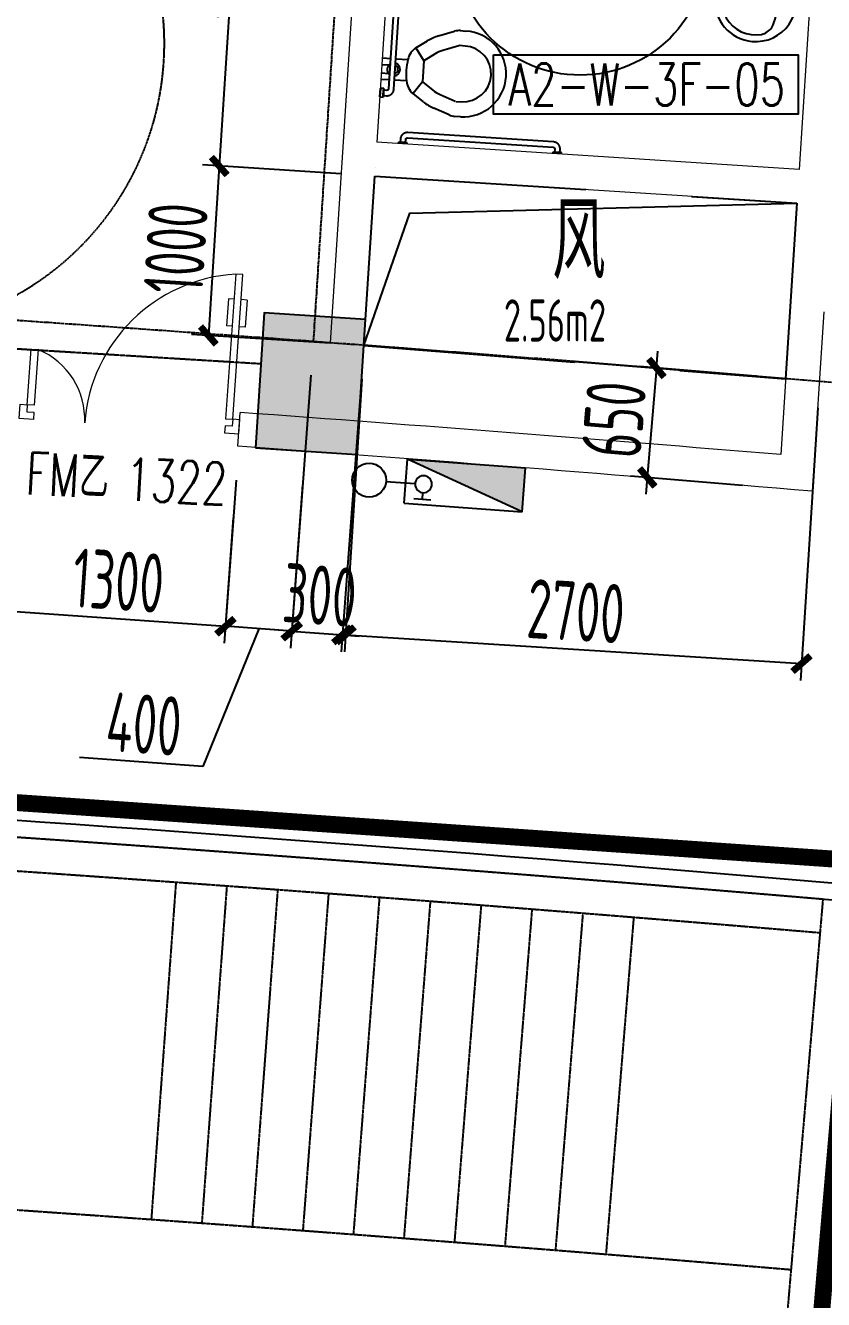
# Model space of a CAD drawing. Header units: millimetres. Extents: x 11515858 to 24947533, y -12764720 to -6305528.
# Drawn here: x 11799232 to 11803949, y -6399865 to -6392330 of the extents above; entities that cross this region are included whole.
import ezdxf
from ezdxf.enums import TextEntityAlignment as Align

# ---------------------------------------------------------------- set-up
doc = ezdxf.new("R2010")
doc.units = ezdxf.units.MM
doc.header["$LTSCALE"] = 10
for name, pattern in [('A2-RG-AXIS$0$CENTER', [2, 1.25, -0.25, 0.25, -0.25]), ('A2-RG-AXIS$0$DOTE', [2.42, 2, -0.2, 0.02, -0.2]), ('A2-RI-F3$0$DASHDOT2', [0.5, 0.25, -0.125, 0, -0.125]), ('A2-RI-F3$0$DASHED2', [0.375, 0.25, -0.125]), ('A2-RI-F3$0$HIDDEN', [0.375, 0.25, -0.125]), ('A2-RI-F3$0$HIDDEN2', [0.1875, 0.125, -0.0625]), ('A2-RV-F3$0$HIDDEN', [0.375, 0.25, -0.125]), ('A2-RV-F3$0$HIDDEN2', [0.1875, 0.125, -0.0625])]:
    doc.linetypes.add(name, pattern=pattern)
for name, color, linetype in [('A2-RB-F3$0$$34$A-DIMS-100', 1, 'Continuous'), ('A2-RB-F3$0$A-DIMS-100', 1, 'Continuous'), ('A2-RD-F3$0$A-1-1-X-toilel$0$A-FIXT', 55, 'Continuous'), ('A2-RG-AXIS$0$A-GRID', 1, 'A2-RG-AXIS$0$CENTER'), ('A2-RI-F3$0$$1$A-SYMB-NUMB-T', 4, 'Continuous'), ('A2-RI-F3$0$0P-FE-FH-P', 41, 'A2-RI-F3$0$YJdef_FE-FH_LINE_F'), ('A2-RI-F3$0$0P-FE-FH-V', 141, 'Continuous'), ('A2-RI-F3$0$0P-FE-HY', 141, 'Continuous'), ('A2-RI-F3$0$A-DOOR-ROLL', 2, 'A2-RI-F3$0$DASHED2'), ('A2-RI-F3$0$A-HOLE', 2, 'Continuous'), ('A2-RI-F3$0$A-STRS-HRAL', 80, 'Continuous'), ('A2-RI-F3$0$A-SYMB', 4, 'Continuous'), ('A2-RI-F3$0$A-SYMB-AREA', 4, 'Continuous'), ('A2-RI-F3$0$A-SYMB-DOOR', 4, 'Continuous'), ('A2-RI-F3$0$A-SYMB-NAME', 4, 'Continuous'), ('A2-RI-F3$0$A-SYMB-VOID', 35, 'Continuous'), ('A2-RI-F3$0$an-flor-abov', 2, 'A2-RI-F3$0$HIDDEN2'), ('A2-RS-F3$0$A-HATH-GRAY', 8, 'Continuous'), ('A2-RS-F3$0$A-WALL-CONC', 6, 'Continuous'), ('A2-RV-F3$0$A-HATH', 9, 'Continuous'), ('A2-RV-F3$0$A-SYMB', 4, 'Continuous'), ('A2-RV-F3$0$an-flor-abov', 2, 'A2-RV-F3$0$HIDDEN2')]:
    doc.layers.add(name, color=color, linetype=linetype)
doc.layers.add('A2-RI-F3$0$A-DOOR', color=32, linetype='Continuous', lineweight=5)
doc.layers.add('A2-RI-F3$0$A-WALL', color=7, linetype='Continuous', lineweight=5)
doc.styles.add('A2-RB-F3$0$$0$XD2008', font='hzs.shx', dxfattribs={"width": 0.7, "bigfont": 'hztxt.shx'})
doc.styles.add('A2-RB-F3$0$XD2008', font='hzs.shx', dxfattribs={"width": 0.7, "bigfont": 'hztxt.shx'})
doc.styles.add('A2-RI-F3$0$$1$ECADI-TXT', font='simplex.shx', dxfattribs={"bigfont": 'hztxt.shx'})
doc.styles.add('A2-RI-F3$0$ECADI', font='hzs.shx', dxfattribs={"width": 0.7, "bigfont": 'hztxt.shx'})
doc.styles.add('A2-RI-F3$0$ECADI-TXT', font='simplex.shx', dxfattribs={"bigfont": 'hztxt.shx'})
doc.styles.add('A2-RI-F3$0$hz1', font='hzs.shx', dxfattribs={"width": 0.75, "bigfont": 'hztxt.shx'})
doc.linetypes.add('A2-RI-F3$0$YJdef_FE-FH_LINE_F', pattern='A,4,-0.2,["F",A2-RI-F3$0$hz1,S=0.2,R=0,X=-0.1,Y=-0.1],-0.1', length=4.3)
doc.dimstyles.new('A2-RB-F3$0$$0$XD100$0', dxfattribs={"dimscale": 100, "dimtxt": 3.5, "dimasz": 1, "dimexe": 1, "dimexo": 2, "dimgap": 0.5, "dimtad": 1, "dimdec": 0, "dimdsep": 46, "dimtxsty": 'A2-RB-F3$0$$0$XD2008', "dimblk1": 'A2-RB-F3$0$$20$_ArchTick', "dimblk2": 'A2-RB-F3$0$$20$_ArchTick', "dimsah": 1, "dimcen": 2.5, "dimclrt": 4, "dimaunit": 1, "dimadec": 0, "dimazin": 0, "dimtfac": 1, "dimtdec": 0, "dimtix": 1, "dimtmove": 2, "dimatfit": 3, "dimfxl": 0, "dimtolj": 1, "dimtzin": 0, "dimarcsym": 0})
doc.dimstyles.new('A2-RB-F3$0$XD100$0', dxfattribs={"dimscale": 100, "dimtxt": 3.5, "dimasz": 1, "dimexe": 1, "dimexo": 2, "dimgap": 0.5, "dimtad": 1, "dimdec": 0, "dimdsep": 46, "dimtxsty": 'A2-RB-F3$0$XD2008', "dimblk1": 'A2-RB-F3$0$_ArchTick', "dimblk2": 'A2-RB-F3$0$_ArchTick', "dimsah": 1, "dimcen": 2.5, "dimclrt": 4, "dimaunit": 1, "dimadec": 0, "dimazin": 0, "dimtfac": 1, "dimtdec": 0, "dimtix": 1, "dimtmove": 1, "dimatfit": 3, "dimfxl": 0, "dimtolj": 1, "dimtzin": 0, "dimarcsym": 0})

# ---------------------------------------------------------------- blocks, each defined once
blk = doc.blocks.new('A2-RG-AXIS')
at = {"layer": 'A2-RG-AXIS$0$A-GRID', "linetype": 'A2-RG-AXIS$0$DOTE'}
blk.add_line((11802922, -6363265.7), (11800933.1, -6394199.2), dxfattribs=at)
for radius in [308700, 304100, 300800]:
    blk.add_arc((11778730.7, -6694178.7), radius, 75.589285, 95.407644, dxfattribs=at)
blk = doc.blocks.new('A2-RV-F3')
at = {"layer": 'A2-RV-F3$0$A-HATH', "linetype": 'A2-RV-F3$0$HIDDEN'}
blk.add_line((11793637.8, -6393903.1), (11800622.5, -6394329.6), dxfattribs=at)
at = {"layer": 'A2-RV-F3$0$A-SYMB', "linetype": 'A2-RV-F3$0$HIDDEN'}
blk.add_arc((11798353.2, -6392437.7), 1700, 266.32117, 86.32117, dxfattribs=at)
at = {"layer": 'A2-RV-F3$0$an-flor-abov', "ltscale": 2}
for points in [[(11799977.4, -6399393.4), (11800123.2, -6397398.7)], [(11800276.1, -6399415.1), (11800423.9, -6397420.6)], [(11800574.7, -6399437.1), (11800724.5, -6397442.7)], [(11800873.3, -6399459.4), (11801025.2, -6397465.1)], [(11801171.9, -6399481.9), (11801325.8, -6397487.9)], [(11801470.5, -6399504.8), (11801626.4, -6397510.9)], [(11801769, -6399528), (11801926.9, -6397534.3)], [(11802067.6, -6399551.5), (11802227.5, -6397557.9)], [(11802366.1, -6399575.3), (11802528, -6397581.9)], [(11802664.5, -6399599.4), (11802828.5, -6397606.1)]]:
    blk.add_lwpolyline(points, dxfattribs=at)
for radius, start, end in [(297553.8, 85.141961, 86.638171), (295553.8, 85.142348, 86.87076)]:
    blk.add_arc((11778730.6, -6694182.5), radius, start, end, dxfattribs=at)
blk = doc.blocks.new('A2-RB-F3$0$$20$_ArchTick')
at = {"color": 0, "linetype": 'ByBlock', "const_width": 0.4}
blk.add_lwpolyline([(-0.5, -0.5), (0.5, 0.5)], dxfattribs=at)
blk = doc.blocks.new('*D1051')
at = {"layer": 'A2-RB-F3$0$$34$A-DIMS-100', "color": 0, "lineweight": -2, "transparency": 16777216}
for p, q in [((11799162.2, -6395150.8), (11799110.5, -6395892.3)), ((11800459, -6395241.2), (11800407.3, -6395982.7)), ((11799117.4, -6395792.6), (11800414.3, -6395883))]:
    blk.add_line(p, q, dxfattribs=at)
at = {"layer": 'Defpoints', "color": 0, "transparency": 16777216}
for p in [(11799176.1, -6394951.3), (11800472.9, -6395041.7), (11800414.3, -6395883)]:
    blk.add_point(p, dxfattribs=at)
at = {"layer": 'A2-RB-F3$0$$34$A-DIMS-100', "color": 0, "lineweight": -2, "transparency": 16777216, "xscale": 100, "yscale": 100, "zscale": 100}
for p, rotation in [((11799117.4, -6395792.6), 176.0128239218682), ((11800414.3, -6395883), 356.0128239218682)]:
    blk.add_blockref('A2-RB-F3$0$$20$_ArchTick', p, dxfattribs=dict(at, rotation=rotation))
at = {"layer": 'A2-RB-F3$0$$34$A-DIMS-100', "color": 4, "transparency": 16777216, "insert": (11799781.5, -6395613.3), "char_height": 350, "attachment_point": 5, "rotation": 356.01282, "style": 'A2-RB-F3$0$$0$XD2008'}
blk.add_mtext('\\A1;1300', dxfattribs=at)
blk = doc.blocks.new('*D1079')
at = {"layer": 'A2-RB-F3$0$$34$A-DIMS-100', "color": 0, "lineweight": -2, "transparency": 16777216}
for p, q in [((11801097.1, -6393207.3), (11800277.8, -6393154.6)), ((11800377.6, -6393161.1), (11800313.2, -6394163)), ((11801032.7, -6394209.2), (11800213.4, -6394156.6))]:
    blk.add_line(p, q, dxfattribs=at)
at = {"layer": 'Defpoints', "color": 0, "transparency": 16777216}
for p in [(11801296.7, -6393220.2), (11800313.2, -6394163), (11801232.3, -6394222.1)]:
    blk.add_point(p, dxfattribs=at)
at = {"layer": 'A2-RB-F3$0$$34$A-DIMS-100', "color": 0, "lineweight": -2, "transparency": 16777216, "xscale": 100, "yscale": 100, "zscale": 100}
for p, rotation in [((11800377.6, -6393161.1), 86.32124926813881), ((11800313.2, -6394163), 266.3212492681388)]:
    blk.add_blockref('A2-RB-F3$0$$20$_ArchTick', p, dxfattribs=dict(at, rotation=rotation))
at = {"layer": 'A2-RB-F3$0$$34$A-DIMS-100', "color": 4, "transparency": 16777216, "insert": (11800120.8, -6393647.6), "char_height": 350, "attachment_point": 5, "rotation": 86.32125, "style": 'A2-RB-F3$0$$0$XD2008'}
blk.add_mtext('\\A1;1000', dxfattribs=at)
blk = doc.blocks.new('*D1084')
at = {"layer": 'A2-RB-F3$0$$34$A-DIMS-100', "color": 0, "lineweight": -2, "transparency": 16777216}
for p, q in [((11800525.2, -6390866.1), (11800377.7, -6393161.1)), ((11801244.7, -6390912.3), (11800425.4, -6390859.7)), ((11801097.1, -6393207.3), (11800277.9, -6393154.7))]:
    blk.add_line(p, q, dxfattribs=at)
at = {"layer": 'Defpoints', "color": 0, "transparency": 16777216}
for p in [(11801444.3, -6390925.2), (11800377.7, -6393161.1), (11801296.7, -6393220.2)]:
    blk.add_point(p, dxfattribs=at)
at = {"layer": 'A2-RB-F3$0$$34$A-DIMS-100', "color": 0, "lineweight": -2, "transparency": 16777216, "xscale": 100, "yscale": 100, "zscale": 100}
for p, rotation in [((11800525.2, -6390866.1), 86.32115373974563), ((11800377.7, -6393161.1), 266.3211537397457)]:
    blk.add_blockref('A2-RB-F3$0$$20$_ArchTick', p, dxfattribs=dict(at, rotation=rotation))
at = {"layer": 'A2-RB-F3$0$$34$A-DIMS-100', "color": 4, "transparency": 16777216, "insert": (11800226.9, -6391999.1), "char_height": 350, "attachment_point": 5, "rotation": 86.32115, "style": 'A2-RB-F3$0$$0$XD2008'}
blk.add_mtext('\\A1;2300', dxfattribs=at)
blk = doc.blocks.new('A2-RB-F3$0$_ArchTick')
at = {"color": 0, "linetype": 'ByBlock', "const_width": 0.4}
blk.add_lwpolyline([(-0.5, -0.5), (0.5, 0.5)], dxfattribs=at)
blk = doc.blocks.new('*D915')
at = {"layer": 'A2-RB-F3$0$A-DIMS-100', "color": 0, "lineweight": -2, "transparency": 16777216}
for p, q in [((11802961.3, -6394355.3), (11802969.6, -6394255.6)), ((11803523.3, -6394402.1), (11802861.6, -6394347)), ((11802961.3, -6394355.3), (11802907.3, -6395003)), ((11803469.3, -6395049.9), (11802807.6, -6394994.7)), ((11802907.3, -6395003), (11802899, -6395102.7))]:
    blk.add_line(p, q, dxfattribs=at)
at = {"layer": 'Defpoints', "color": 0, "transparency": 16777216}
for p in [(11803722.6, -6394418.7), (11802907.3, -6395003), (11803668.6, -6395066.5)]:
    blk.add_point(p, dxfattribs=at)
at = {"layer": 'A2-RB-F3$0$A-DIMS-100', "color": 0, "lineweight": -2, "transparency": 16777216, "xscale": 100, "yscale": 100, "zscale": 100}
for p, rotation in [((11802961.3, -6394355.3), 265.2340976056566), ((11802907.3, -6395003), 85.23409760565657)]:
    blk.add_blockref('A2-RB-F3$0$_ArchTick', p, dxfattribs=dict(at, rotation=rotation))
at = {"layer": 'A2-RB-F3$0$A-DIMS-100', "color": 4, "transparency": 16777216, "insert": (11802710, -6394660.5), "char_height": 350, "attachment_point": 5, "rotation": 85.2341, "style": 'A2-RB-F3$0$XD2008'}
blk.add_mtext('\\A1;650', dxfattribs=at)
blk = doc.blocks.new('*D968')
at = {"layer": 'A2-RB-F3$0$A-DIMS-100', "color": 0, "lineweight": -2, "transparency": 16777216}
for p, q in [((11801219.7, -6394421.1), (11801117.9, -6396033.7)), ((11803914.3, -6394591.3), (11803812.5, -6396203.9)), ((11801124.2, -6395933.9), (11803818.8, -6396104.1))]:
    blk.add_line(p, q, dxfattribs=at)
at = {"layer": 'Defpoints', "color": 0, "transparency": 16777216}
for p in [(11801232.3, -6394221.5), (11803926.9, -6394391.7), (11803818.8, -6396104.1)]:
    blk.add_point(p, dxfattribs=at)
at = {"layer": 'A2-RB-F3$0$A-DIMS-100', "color": 0, "lineweight": -2, "transparency": 16777216, "xscale": 100, "yscale": 100, "zscale": 100}
for p, rotation in [((11801124.2, -6395933.9), 176.3859166672506), ((11803818.8, -6396104.1), 356.3859166672507)]:
    blk.add_blockref('A2-RB-F3$0$_ArchTick', p, dxfattribs=dict(at, rotation=rotation))
at = {"layer": 'A2-RB-F3$0$A-DIMS-100', "color": 4, "transparency": 16777216, "insert": (11802485.7, -6395794.4), "char_height": 350, "attachment_point": 5, "rotation": 356.38592, "style": 'A2-RB-F3$0$XD2008'}
blk.add_mtext('\\A1;2700', dxfattribs=at)
blk = doc.blocks.new('*D972')
at = {"layer": 'A2-RB-F3$0$A-DIMS-100', "color": 0, "lineweight": -2, "transparency": 16777216}
for p, q in [((11800918.3, -6394398.7), (11800798.1, -6396011.8)), ((11801217.5, -6394421), (11801097.3, -6396034.1)), ((11800805.5, -6395912.1), (11800705.8, -6395904.6)), ((11800805.5, -6395912.1), (11801104.7, -6395934.3)), ((11801104.7, -6395934.3), (11801204.4, -6395941.8))]:
    blk.add_line(p, q, dxfattribs=at)
at = {"layer": 'Defpoints', "color": 0, "transparency": 16777216}
for p in [(11800933.1, -6394199.2), (11801232.3, -6394221.5), (11801104.7, -6395934.3)]:
    blk.add_point(p, dxfattribs=at)
at = {"layer": 'A2-RB-F3$0$A-DIMS-100', "color": 0, "lineweight": -2, "transparency": 16777216, "xscale": 100, "yscale": 100, "zscale": 100}
for p, rotation in [((11800805.5, -6395912.1), 355.7385054733015), ((11801104.7, -6395934.3), 175.7385054733015)]:
    blk.add_blockref('A2-RB-F3$0$_ArchTick', p, dxfattribs=dict(at, rotation=rotation))
at = {"layer": 'A2-RB-F3$0$A-DIMS-100', "color": 4, "transparency": 16777216, "insert": (11800971.8, -6395698.8), "char_height": 350, "attachment_point": 5, "rotation": 355.73851, "style": 'A2-RB-F3$0$XD2008'}
blk.add_mtext('\\A1;300', dxfattribs=at)
blk = doc.blocks.new('*D608')
at = {"layer": 'A2-RB-F3$0$A-DIMS-100', "color": 0, "lineweight": -2, "transparency": 16777216}
for p, q in [((11800477.8, -6395018.1), (11800407.1, -6395982.9)), ((11800870.2, -6395046.9), (11800799.4, -6396011.6)), ((11800610.6, -6395897.5), (11800280.4, -6396712.6)), ((11800806.7, -6395911.9), (11800414.4, -6395883.1)), ((11800280.4, -6396712.6), (11799552.3, -6396659.2))]:
    blk.add_line(p, q, dxfattribs=at)
at = {"layer": 'Defpoints', "color": 0, "transparency": 16777216}
for p in [(11800492.5, -6394818.7), (11800884.8, -6394847.4), (11800414.4, -6395883.1)]:
    blk.add_point(p, dxfattribs=at)
at = {"layer": 'A2-RB-F3$0$A-DIMS-100', "color": 0, "lineweight": -2, "transparency": 16777216, "xscale": 100, "yscale": 100, "zscale": 100}
for p, rotation in [((11800414.4, -6395883.1), 175.8046892563411), ((11800806.7, -6395911.9), 355.8046892563411)]:
    blk.add_blockref('A2-RB-F3$0$_ArchTick', p, dxfattribs=dict(at, rotation=rotation))
at = {"layer": 'A2-RB-F3$0$A-DIMS-100', "color": 4, "transparency": 16777216, "insert": (11799932.8, -6396461.5), "char_height": 350, "attachment_point": 5, "rotation": 355.80469, "style": 'A2-RB-F3$0$XD2008'}
blk.add_mtext('\\A1;400', dxfattribs=at)
blk = doc.blocks.new('A2-RD-F3$0$P-Fixt_Toilet - 15_ Seat Height-1786283-PARCEL 14  一层平面 - 公共教室 FIRST FLOOR PLAN - PUBLIC CLASSROOMS')
for p, q in [((341.4, -124.3), (341.4, -75)), ((379.5, -75), (379.5, -117.1)), ((430.3, -75), (430.3, -117.1)), ((468.4, -75), (468.4, -124.3)), ((341.4, -226.3), (341.4, -152.8)), ((468.4, -152.5), (468.4, -226.3)), ((224.1, -333.5), (269.2, -269)), ((342.1, -320), (269.2, -269)), ((540.6, -269), (467.8, -320)), ((540.6, -269), (585.7, -333.5)), ((342.1, -320), (296.9, -384.5)), ((467.8, -320), (342.1, -320)), ((512.9, -384.5), (467.8, -320)), ((157, -490), (190.4, -398.2)), ((274, -428.6), (240.6, -520.4)), ((569.2, -520.4), (535.8, -428.6)), ((619.4, -398.2), (652.8, -490)), ((150.9, -557.6), (150.9, -524.7)), ((239.8, -524.7), (239.8, -557.6)), ((570, -557.6), (570, -524.7)), ((658.9, -524.7), (658.9, -557.6))]:
    blk.add_line(p, q)
for centre, radius, start, end in [((404.9, -145.5), 38.1, 38.60481, 141.40564), ((404.9, -540.6), 320.6, 78.5767, 101.4233), ((404.9, -145.5), 38.1, 193.0981, 347.18358), ((404.9, -145.6), 25.3, 205.1165, 335.17991), ((352.5, -327.3), 101.6, 96.24512, 145), ((457.4, -327.3), 101.6, 35, 83.75488), ((453, -493.7), 279.4, 145, 160), ((356.8, -493.7), 279.4, 20, 35), ((453, -493.7), 190.5, 145, 160), ((356.8, -493.7), 190.5, 20, 35), ((252.5, -524.7), 101.6, 160, 180), ((557.3, -524.7), 12.7, 0, 20), ((557.3, -524.7), 101.6, 0, 20), ((404.9, -557.6), 254, 180, 270), ((404.9, -557.6), 165.1, 180, 270), ((404.9, -557.6), 254, 270, 0), ((404.9, -557.6), 165.1, 270, 360)]:
    blk.add_arc(centre, radius, start, end)
blk = doc.blocks.new('A2-RD-F3$0$Restroom - Grab Bar - Double_BNIM - Toilet _SS_-V77-PARCEL 14  一层平面 - 公共教室 FIRST FLOOR PLAN - PUBLIC CLASSROOMS')
for p, q in [((-1092.2, -9.4), (-1092.2, -19.1)), ((-1092.2, -19.1), (-1041.4, -19.1)), ((-1041.4, -19.1), (-1092.2, -19.1)), ((-1050.9, -19.1), (-1082.7, -19.1)), ((-1082.7, -19.1), (-1050.9, -19.1)), ((-1082.7, -19.1), (-1082.7, -38.1)), ((-1050.9, -38.1), (-1050.9, -19.1)), ((-1041.4, -19.1), (-1041.4, -9.5)), ((-177.8, -47.6), (-1041.4, -47.6)), ((-177.8, -10.4), (-177.8, -19.1)), ((-177.8, -19.1), (-127, -19.1)), ((-127, -19.1), (-177.8, -19.1)), ((-168.3, -19.1), (-136.5, -19.1)), ((-136.5, -19.1), (-168.3, -19.1)), ((-168.3, -19.1), (-168.3, -38.1)), ((-136.5, -38.1), (-136.5, -19.1)), ((-127, -19.1), (-127, -10.5)), ((-1041.4, -79.4), (-177.8, -79.4)), ((-19.1, -288.9), (-38.1, -288.9)), ((-19.1, -279.4), (-19.1, -330.2)), ((-19.1, -330.2), (-19.1, -279.4)), ((-19.1, -320.7), (-19.1, -288.9)), ((-19.1, -288.9), (-19.1, -320.7)), ((0, -279.4), (-19.1, -279.4)), ((0, -279.4), (0, -330.2)), ((0, -330.2), (0, -279.4)), ((-79.4, -330.2), (-79.4, -1346.2)), ((-47.6, -1346.2), (-47.6, -330.2)), ((-38.1, -320.7), (-19.1, -320.7)), ((-19.1, -330.2), (0, -330.2)), ((-19.1, -1355.7), (-38.1, -1355.7)), ((-19.1, -1346.2), (-19.1, -1397)), ((-19.1, -1397), (-19.1, -1346.2)), ((-19.1, -1355.7), (-19.1, -1387.5)), ((-19.1, -1387.5), (-19.1, -1355.7)), ((0, -1346.2), (-19.1, -1346.2)), ((0, -1348.7), (0, -1375.9)), ((0, -1375.9), (0, -1348.7)), ((-38.1, -1387.5), (-19.1, -1387.5)), ((-19.1, -1397), (0, -1397)), ((0, -1377.3), (0, -1394.5)), ((0, -1394.5), (0, -1377.3))]:
    blk.add_line(p, q)
at = {"flags": 128}
for points in [[(-1082.7, -38.1), (-1082.6, -39.8), (-1082.5, -41.4), (-1082.4, -43), (-1082.1, -44.7), (-1081.9, -46.3), (-1081.5, -47.9), (-1081.1, -49.5), (-1080.6, -51.1), (-1080, -52.6), (-1079.4, -54.2), (-1078.7, -55.7), (-1078, -57.2), (-1077.2, -58.6), (-1076.4, -60), (-1075.5, -61.4), (-1074.5, -62.7), (-1073.5, -64.1), (-1072.4, -65.3), (-1071.3, -66.5), (-1070.2, -67.7), (-1068.9, -68.8), (-1067.7, -69.9), (-1066.4, -70.9), (-1065.1, -71.9), (-1063.7, -72.8), (-1062.3, -73.7), (-1060.9, -74.5), (-1059.4, -75.3), (-1057.9, -75.9), (-1056.4, -76.6), (-1054.8, -77.1), (-1053.2, -77.6), (-1051.6, -78.1), (-1050, -78.5), (-1048.4, -78.8), (-1046.8, -79), (-1045.1, -79.2), (-1043.5, -79.3), (-1041.8, -79.4), (-1041.4, -79.4)], [(-1041.4, -47.6), (-1041.8, -47.6), (-1042.2, -47.6), (-1042.5, -47.6), (-1042.9, -47.5), (-1043.3, -47.4), (-1043.7, -47.4), (-1044, -47.3), (-1044.4, -47.1), (-1044.8, -47), (-1045.1, -46.9), (-1045.5, -46.7), (-1045.8, -46.5), (-1046.1, -46.4), (-1046.5, -46.2), (-1046.8, -46), (-1047.1, -45.7), (-1047.4, -45.5), (-1047.7, -45.3), (-1048, -45), (-1048.2, -44.7), (-1048.5, -44.5), (-1048.7, -44.2), (-1049, -43.9), (-1049.2, -43.6), (-1049.4, -43.2), (-1049.6, -42.9), (-1049.8, -42.6), (-1050, -42.2), (-1050.1, -41.9), (-1050.3, -41.6), (-1050.4, -41.2), (-1050.5, -40.8), (-1050.6, -40.5), (-1050.7, -40.1), (-1050.8, -39.7), (-1050.8, -39.3), (-1050.9, -39), (-1050.9, -38.6), (-1050.9, -38.2), (-1050.9, -38.1)], [(-177.8, -79.4), (-176.1, -79.3), (-174.5, -79.2), (-172.9, -79.1), (-171.2, -78.8), (-169.6, -78.6), (-168, -78.2), (-166.4, -77.8), (-164.8, -77.3), (-163.3, -76.7), (-161.7, -76.1), (-160.2, -75.4), (-158.7, -74.7), (-157.3, -73.9), (-155.9, -73.1), (-154.5, -72.2), (-153.2, -71.2), (-151.8, -70.2), (-150.6, -69.1), (-149.4, -68), (-148.2, -66.9), (-147.1, -65.6), (-146, -64.4), (-145, -63.1), (-144, -61.8), (-143.1, -60.4), (-142.2, -59), (-141.4, -57.6), (-140.6, -56.1), (-140, -54.6), (-139.3, -53.1), (-138.8, -51.5), (-138.3, -49.9), (-137.8, -48.3), (-137.4, -46.7), (-137.1, -45.1), (-136.9, -43.5), (-136.7, -41.8), (-136.6, -40.2), (-136.5, -38.5), (-136.5, -38.1)], [(-168.3, -38.1), (-168.3, -38.5), (-168.3, -38.9), (-168.3, -39.2), (-168.4, -39.6), (-168.5, -40), (-168.5, -40.4), (-168.6, -40.7), (-168.8, -41.1), (-168.9, -41.5), (-169, -41.8), (-169.2, -42.2), (-169.4, -42.5), (-169.5, -42.8), (-169.7, -43.2), (-169.9, -43.5), (-170.2, -43.8), (-170.4, -44.1), (-170.6, -44.4), (-170.9, -44.7), (-171.2, -44.9), (-171.4, -45.2), (-171.7, -45.4), (-172, -45.7), (-172.3, -45.9), (-172.7, -46.1), (-173, -46.3), (-173.3, -46.5), (-173.7, -46.7), (-174, -46.8), (-174.3, -47), (-174.7, -47.1), (-175.1, -47.2), (-175.4, -47.3), (-175.8, -47.4), (-176.2, -47.5), (-176.6, -47.5), (-176.9, -47.6), (-177.3, -47.6), (-177.7, -47.6), (-177.8, -47.6)], [(-38.1, -288.9), (-39.8, -289), (-41.4, -289.1), (-43, -289.2), (-44.7, -289.5), (-46.3, -289.7), (-47.9, -290.1), (-49.5, -290.5), (-51.1, -291), (-52.6, -291.6), (-54.2, -292.2), (-55.7, -292.9), (-57.2, -293.6), (-58.6, -294.4), (-60, -295.2), (-61.4, -296.1), (-62.7, -297.1), (-64.1, -298.1), (-65.3, -299.2), (-66.5, -300.3), (-67.7, -301.4), (-68.8, -302.7), (-69.9, -303.9), (-70.9, -305.2), (-71.9, -306.5), (-72.8, -307.9), (-73.7, -309.3), (-74.5, -310.7), (-75.3, -312.2), (-75.9, -313.7), (-76.6, -315.2), (-77.1, -316.8), (-77.6, -318.4), (-78.1, -320), (-78.5, -321.6), (-78.8, -323.2), (-79, -324.8), (-79.2, -326.5), (-79.3, -328.1), (-79.4, -329.8), (-79.4, -330.2)], [(-47.6, -330.2), (-47.6, -329.8), (-47.6, -329.4), (-47.6, -329.1), (-47.5, -328.7), (-47.4, -328.3), (-47.4, -327.9), (-47.3, -327.6), (-47.1, -327.2), (-47, -326.8), (-46.9, -326.5), (-46.7, -326.1), (-46.5, -325.8), (-46.4, -325.5), (-46.2, -325.1), (-46, -324.8), (-45.7, -324.5), (-45.5, -324.2), (-45.3, -323.9), (-45, -323.6), (-44.7, -323.4), (-44.5, -323.1), (-44.2, -322.9), (-43.9, -322.6), (-43.6, -322.4), (-43.2, -322.2), (-42.9, -322), (-42.6, -321.8), (-42.2, -321.6), (-41.9, -321.5), (-41.6, -321.3), (-41.2, -321.2), (-40.8, -321.1), (-40.5, -321), (-40.1, -320.9), (-39.7, -320.8), (-39.3, -320.8), (-39, -320.7), (-38.6, -320.7), (-38.2, -320.7), (-38.1, -320.7)], [(-79.4, -1346.2), (-79.3, -1347.9), (-79.2, -1349.5), (-79.1, -1351.1), (-78.8, -1352.8), (-78.6, -1354.4), (-78.2, -1356), (-77.8, -1357.6), (-77.3, -1359.2), (-76.7, -1360.7), (-76.1, -1362.3), (-75.4, -1363.8), (-74.7, -1365.3), (-73.9, -1366.7), (-73.1, -1368.1), (-72.2, -1369.5), (-71.2, -1370.8), (-70.2, -1372.2), (-69.1, -1373.4), (-68, -1374.6), (-66.9, -1375.8), (-65.6, -1376.9), (-64.4, -1378), (-63.1, -1379), (-61.8, -1380), (-60.4, -1380.9), (-59, -1381.8), (-57.6, -1382.6), (-56.1, -1383.4), (-54.6, -1384), (-53.1, -1384.7), (-51.5, -1385.2), (-49.9, -1385.7), (-48.3, -1386.2), (-46.7, -1386.6), (-45.1, -1386.9), (-43.5, -1387.1), (-41.8, -1387.3), (-40.2, -1387.4), (-38.5, -1387.5), (-38.1, -1387.5)], [(-38.1, -1355.7), (-38.5, -1355.7), (-38.9, -1355.7), (-39.2, -1355.7), (-39.6, -1355.6), (-40, -1355.5), (-40.4, -1355.5), (-40.7, -1355.4), (-41.1, -1355.2), (-41.5, -1355.1), (-41.8, -1355), (-42.2, -1354.8), (-42.5, -1354.6), (-42.8, -1354.5), (-43.2, -1354.3), (-43.5, -1354.1), (-43.8, -1353.8), (-44.1, -1353.6), (-44.4, -1353.4), (-44.7, -1353.1), (-44.9, -1352.8), (-45.2, -1352.6), (-45.4, -1352.3), (-45.7, -1352), (-45.9, -1351.7), (-46.1, -1351.3), (-46.3, -1351), (-46.5, -1350.7), (-46.7, -1350.3), (-46.8, -1350), (-47, -1349.7), (-47.1, -1349.3), (-47.2, -1348.9), (-47.3, -1348.6), (-47.4, -1348.2), (-47.5, -1347.8), (-47.5, -1347.4), (-47.6, -1347.1), (-47.6, -1346.7), (-47.6, -1346.3), (-47.6, -1346.2)]]:
    blk.add_lwpolyline(points, dxfattribs=at)
blk = doc.blocks.new('A2-RD-F3$0$Sink Vanity-Round - 19_ x 19_-1385194-二层平面 - 公共教室 SECOND FLOOR PLAN - PUBLIC CLASSROOMS')
for p, q in [((87.1, 247.1), (87.1, 136.3)), ((106.2, 247.1), (106.2, 136.3))]:
    blk.add_line(p, q)
for centre, radius, start, end in [((96.7, 85.2), 241.3, 360, 180), ((45.9, 247.1), 12.7, 360, 180), ((45.9, 247.1), 12.7, 180, 360), ((96.7, 247.1), 9.52, 360, 180), ((147.5, 247.1), 12.7, 360, 180), ((147.5, 247.1), 12.7, 180, 0), ((1.4, 104.3), 104.5, 120.79274, 162.19039), ((96.7, -233), 452.3, 91.20673, 109.20864), ((96.7, -233), 452.3, 70.79136, 88.79327), ((191.9, 104.3), 104.5, 17.80961, 59.20726), ((96.7, 85.2), 241.3, 180, 360), ((96.7, 85.2), 201.4, 165.30711, 14.69289), ((96.7, 85.2), 20.6, 360, 180), ((96.7, 85.2), 20.6, 180, 360), ((96.7, 136.3), 9.52, 180, 360)]:
    blk.add_arc(centre, radius, start, end)
blk = doc.blocks.new('A2-RD-F3')
at = {"layer": 'A2-RD-F3$0$A-1-1-X-toilel$0$A-FIXT'}
blk.add_circle((11802511.2, -6391873.5), 750, dxfattribs=at)
for name, p, rotation in [('A2-RD-F3$0$Restroom - Grab Bar - Double_BNIM - Toilet _SS_-V77-PARCEL 14  一层平面 - 公共教室 FIRST FLOOR PLAN - PUBLIC CLASSROOMS', (11801309.3, -6393031), 176.3275416822507), ('A2-RD-F3$0$Sink Vanity-Round - 19_ x 19_-1385194-二层平面 - 公共教室 SECOND FLOOR PLAN - PUBLIC CLASSROOMS', (11803471, -6392080.5), 265.17606023245), ('A2-RD-F3$0$P-Fixt_Toilet - 15_ Seat Height-1786283-PARCEL 14  一层平面 - 公共教室 FIRST FLOOR PLAN - PUBLIC CLASSROOMS', (11801237, -6392984.1), 86.32117351739478)]:
    blk.add_blockref(name, p, dxfattribs=dict(at, rotation=rotation))
blk = doc.blocks.new('A2-RI-F3$0$5erhfh')
at = {"layer": 'A2-RI-F3$0$A-SYMB-AREA', "style": 'A2-RI-F3$0$ECADI', "width": 0.7}
blk.add_attdef('340M2', text='', height=2.5, dxfattribs=at).set_placement((0, 1.25), align=Align.MIDDLE_LEFT)
at = {"layer": 'A2-RI-F3$0$A-SYMB-NAME', "style": 'A2-RI-F3$0$ECADI', "width": 0.7}
blk.add_attdef('CHINESENAME', (-12.292, 3.087), '', height=4.5, dxfattribs=at)
blk = doc.blocks.new('A2-RI-F3$0$SERSRHRHDTRJ')
at = {"layer": 'A2-RI-F3$0$A-DOOR'}
for p, q in [((11800475.4, -6393800), (11800415.4, -6394655.5)), ((11800456.9, -6394658.5), (11800516.9, -6393803.1)), ((11800516.9, -6393803.1), (11800475.4, -6393800)), ((11800431.4, -6393945.8), (11800419.8, -6394105.8)), ((11800466.6, -6393948.4), (11800431.4, -6393945.8)), ((11800543.3, -6393953.9), (11800508.1, -6393951.4)), ((11800543.3, -6393953.9), (11800531.7, -6394113.9)), ((11800455, -6394108.3), (11800419.8, -6394105.8)), ((11800531.7, -6394113.9), (11800496.6, -6394111.3)), ((11799243, -6394573.2), (11799266.1, -6394243.9)), ((11799266.1, -6394243.9), (11799307.6, -6394246.8)), ((11799307.6, -6394246.8), (11799284.6, -6394576.1)), ((11799195.7, -6394653.5), (11799201.5, -6394570.3)), ((11799201.5, -6394570.3), (11799243, -6394573.2)), ((11799243, -6394573.2), (11799240.1, -6394614.8)), ((11799284.6, -6394576.1), (11799243, -6394573.2)), ((11799278.8, -6394659.3), (11799195.7, -6394653.5)), ((11799195.7, -6394653.5), (11799195.7, -6394653.5)), ((11799240.1, -6394614.8), (11799281.7, -6394617.7)), ((11799281.7, -6394617.7), (11799278.8, -6394659.3)), ((11800415.4, -6394655.5), (11800456.9, -6394658.5)), ((11800456.9, -6394658.5), (11800453.9, -6394700)), ((11800498.5, -6394661.5), (11800456.9, -6394658.5)), ((11800492.5, -6394744.6), (11800498.5, -6394661.5)), ((11800412.4, -6394697), (11800409.3, -6394738.6)), ((11800409.3, -6394738.6), (11800492.5, -6394744.6)), ((11800453.9, -6394700), (11800412.4, -6394697)), ((11800492.5, -6394744.6), (11800492.5, -6394744.6))]:
    blk.add_line(p, q, dxfattribs=at)
for centre, radius, start, end in [((11800532.6, -6394751.2), 952.8, 93.44102, 175.72163), ((11799135.2, -6394659.8), 447.6, 357.40877, 67.34678)]:
    blk.add_arc(centre, radius, start, end, dxfattribs=at)
blk = doc.blocks.new('A2-RI-F3$0$ECADI-TAG-DOOR')
blk = doc.blocks.new('A2-RI-F3$0$A$C6F954C98')
at = {"extrusion": (0, 0, -1)}
blk.add_hatch(color=256, dxfattribs=at).paths.add_polyline_path([(-260, 700), (0, 0), (0, 700)])
for p, q in [((260, 700), (0, 700)), ((0, 0), (0, 700)), ((260, 700), (0, 0)), ((260, 0), (260, 700)), ((230.7, 155.9, 0), (230.7, 55.9, 0)), ((230.7, 105.9, 0), (190.7, 105.9, 0)), ((260, 0), (0, 0))]:
    blk.add_line(p, q, dxfattribs=at)
blk.add_circle((-140.7, 105.9, 0), 50, dxfattribs=at)
blk = doc.blocks.new('A2-RI-F3$0$TERTDRG')
at = {"layer": 'A2-RI-F3$0$$1$A-SYMB-NUMB-T', "color": 1}
blk.add_lwpolyline([(0, 0), (1800, 0), (1800, -350), (0, -350)], close=True, dxfattribs=at)
at = {"layer": 'A2-RI-F3$0$$1$A-SYMB-NUMB-T', "style": 'A2-RI-F3$0$$1$ECADI-TXT', "width": 0.7}
blk.add_attdef('CODE', text='', height=250, dxfattribs=at).set_placement((904.9, -175), align=Align.MIDDLE_CENTER)
blk = doc.blocks.new('A2-RI-F3')
at = {"layer": 'A2-RI-F3$0$0P-FE-FH-P'}
blk.add_line((11801362.9, -6395026.5, 0), (11801535.1, -6395039.3, 0), dxfattribs=at)
at = {"layer": 'A2-RI-F3$0$0P-FE-FH-V'}
blk.add_circle((11801263.2, -6395019.1, 0), 100, dxfattribs=at)
at = {"layer": 'A2-RI-F3$0$A-DOOR-ROLL', "linetype": 'A2-RI-F3$0$DASHDOT2', "const_width": 100}
blk.add_lwpolyline([(11803730.5, -6402347.6), (11804167.1, -6397271.2, 0.026346), (11773123.8, -6396216.2), (11773213.3, -6401330.7)], format="xyb", dxfattribs=at)
at = {"layer": 'A2-RI-F3$0$A-HOLE', "linetype": 'A2-RI-F3$0$HIDDEN', "ltscale": 500}
blk.add_line((11801231.3, -6394222.9), (11803724.7, -6394420.4), dxfattribs=at)
blk.add_lwpolyline([(11801296.7, -6393220.2), (11803791.5, -6393380.6), (11803724.7, -6394420.4), (11801232.4, -6394219.7), (11801296.7, -6393220.2)], dxfattribs=at)
at = {"layer": 'A2-RI-F3$0$A-STRS-HRAL'}
for radius, start, end in [(297853.8, 82.237879, 87.466456), (297753.8, 82.257115, 87.447045)]:
    blk.add_arc((11778730.6, -6694182.5), radius, start, end, dxfattribs=at)
at = {"layer": 'A2-RI-F3$0$A-SYMB-VOID', "ltscale": 500}
blk.add_lwpolyline([(11801231.3, -6394222.9), (11801504.3, -6393439), (11803791.5, -6393380.6)], dxfattribs=at)
at = {"layer": 'A2-RI-F3$0$A-WALL'}
for p, q in [((11801276.8, -6390413.3), (11801032.9, -6394206.6)), ((11801476.3, -6390426.1), (11801309.5, -6393020.6)), ((11803932.7, -6391185.1), (11803804.4, -6393181)), ((11803804.4, -6393181), (11801309.5, -6393020.6)), ((11801296.7, -6393220.2), (11801232.3, -6394221.5)), ((11803791.5, -6393380.6), (11801296.7, -6393220.2)), ((11801299.9, -6393170.3), (11801299.9, -6393170.6)), ((11803791.5, -6393380.6), (11803695.9, -6394868.1)), ((11803950.6, -6394023.2), (11803882.4, -6395084.4)), ((11800487.3, -6394818.3), (11800501.3, -6394618.8))]:
    blk.add_line(p, q, dxfattribs=at)
for radius, start, end in [(300350, 85.231999, 85.843331), (300150, 85.193088, 85.843227)]:
    blk.add_arc((11778730.7, -6694178.7), radius, start, end, dxfattribs=at)
at = {"layer": 'A2-RI-F3$0$an-flor-abov', "ltscale": 2}
blk.add_lwpolyline([(11803531.2, -6402330.6), (11803946.8, -6397498.4)], dxfattribs=at)
blk.add_arc((11778730.6, -6694182.5), 297753.8, 85.141922, 91.039593, dxfattribs=at)
at = {"linetype": 'A2-RI-F3$0$HIDDEN', "ltscale": 3}
blk.add_blockref('A2-RG-AXIS', (0, 0), dxfattribs=at)
ref = blk.add_blockref('A2-RI-F3$0$5erhfh', (11803173.9, -6394138.1), dxfattribs=dict(xscale=100, yscale=100, zscale=100))
ref.add_attrib('340M2', '2.56m2', (11802059.3, -6394199.5), dxfattribs={"layer": 'A2-RI-F3$0$A-SYMB-AREA', "height": 250, "style": 'A2-RI-F3$0$ECADI', "width": 0.7})
ref.add_attrib('CHINESENAME', '风', (11802345.6, -6393829.3), dxfattribs={"layer": 'A2-RI-F3$0$A-SYMB-NAME', "height": 450, "style": 'A2-RI-F3$0$ECADI', "width": 0.7})
at = {"layer": 'A2-RI-F3$0$0P-FE-HY', "rotation": 265.7509729587074}
blk.add_blockref('A2-RI-F3$0$A$C6F954C98', (11801489.7, -6394894.9), dxfattribs=at)
at = {"layer": 'A2-RI-F3$0$A-DOOR'}
blk.add_blockref('A2-RI-F3$0$SERSRHRHDTRJ', (0, 0), dxfattribs=at)
at = {"layer": 'A2-RI-F3$0$A-SYMB'}
blk.add_blockref('A2-RI-F3$0$TERTDRG', (11801999.1, -6392503.6), dxfattribs=at).add_auto_attribs({'CODE': 'A2-W-3F-05'})
at = {"layer": 'A2-RI-F3$0$A-SYMB-DOOR'}
ref = blk.add_blockref('A2-RI-F3$0$ECADI-TAG-DOOR', (11799913.1, -6395866.6, -333.3), dxfattribs=dict(at, xscale=100.0000000006261, yscale=100.0000000006261, zscale=100.0000000006261, rotation=357.125975203556))
ref.add_attrib('门窗主编号1', 'FM乙', dxfattribs={"height": 250, "rotation": 357.12598, "style": 'A2-RI-F3$0$ECADI-TXT', "width": 0.7}).set_placement((11799719.9, -6395127.5, -333.3), align=Align.RIGHT)
ref.add_attrib('门窗主编号2', '1322', (11799818.5, -6395136.7), dxfattribs={"height": 250, "rotation": 357.12598, "style": 'A2-RI-F3$0$ECADI-TXT', "width": 0.7})
blk = doc.blocks.new('A2-RS-F3')
at = {"layer": 'A2-RS-F3$0$A-HATH-GRAY', "ltscale": 3}
h = blk.add_hatch(color=256, dxfattribs=at)
h.paths.add_polyline_path([(11780370.9, -6378132.8), (11781370.9, -6378139.6), (11781379.7, -6376839.6), (11780379.7, -6376832.8)])
h.paths.add_polyline_path([(11771295.3, -6378216.2), (11772295, -6378194.3), (11772266.5, -6376894.6), (11771266.7, -6376916.1)])
h.paths.add_polyline_path([(11789445.2, -6378310.2), (11790444.5, -6378345.7), (11790490.7, -6377046.5), (11789491.3, -6377010.6)])
h.paths.add_polyline_path([(11794061, -6377995.6), (11794659.8, -6378034.1), (11794711.1, -6377235.6), (11794112.3, -6377197.1)])
h.paths.add_polyline_path([(11762225.8, -6378560), (11763224.5, -6378509.3), (11763158.6, -6377210.6), (11762159.9, -6377261.3)])
h.paths.add_polyline_path([(11756037.9, -6378647), (11756835.4, -6378583.6), (11756756.1, -6377586.7), (11755958.6, -6377650.1)])
h.paths.add_polyline_path([(11801644.4, -6378461.8), (11802243.1, -6378500.3), (11802294.5, -6377701.9), (11801695.7, -6377663.4)])
h.paths.add_polyline_path([(11751541.3, -6379498.7), (11752338.8, -6379435.3), (11752219.8, -6377940), (11751422.4, -6378003.4)])
h.paths.add_polyline_path([(11807663.9, -6379405.7), (11808460.5, -6379479.9), (11808571.8, -6378285.1), (11807775.3, -6378210.6)])
h.paths.add_polyline_path([(11816584.8, -6380403.2), (11817577.3, -6380525.1), (11817735.8, -6379234.7), (11816743.2, -6379112.9)])
h.paths.add_polyline_path([(11825579.4, -6381618.6), (11826568.2, -6381768.4), (11826762.9, -6380483.1), (11825774.2, -6380333.3)])
h.paths.add_polyline_path([(11793833.2, -6381538.6), (11794432, -6381577.1), (11794483.3, -6380778.7), (11793884.5, -6380740.2)])
h.paths.add_polyline_path([(11801416.6, -6382004.6), (11802015.3, -6382043.1), (11802066.7, -6381244.7), (11801467.9, -6381206.2)])
h.paths.add_polyline_path([(11834536.4, -6383084.9), (11835520.4, -6383263), (11835752, -6381983.8), (11834767.9, -6381805.7)])
h.paths.add_polyline_path([(11843441.7, -6384836.8), (11844420.2, -6385043.1), (11844688.3, -6383771), (11843709.9, -6383564.7)])
h.paths.add_polyline_path([(11849706.8, -6386047.7), (11850486.4, -6386227.4), (11850720.8, -6385255.2), (11849941.2, -6385075.5)])
h.paths.add_polyline_path([(11756683.4, -6386771.7), (11757480.7, -6386706.4), (11757402.3, -6385711.3), (11756604.9, -6385774.7)])
h.paths.add_polyline_path([(11752167.8, -6387373.9), (11752965.3, -6387310.5), (11752846.3, -6385815.2), (11752048.8, -6385878.6)])
h.paths.add_polyline_path([(11854131.9, -6387106.5), (11854911.5, -6387286.2), (11855145.9, -6386314), (11854366.3, -6386134.3)])
h.paths.add_polyline_path([(11793236.4, -6390820.6), (11793835.2, -6390859), (11793886.5, -6390060.7), (11793287.7, -6390022.2)])
h.paths.add_polyline_path([(11800819.8, -6391285.9), (11801418.6, -6391324.4), (11801469.9, -6390525.9), (11800871.2, -6390487.4)])
h.paths.add_polyline_path([(11847832.2, -6393825.3), (11848611.8, -6394005), (11848846.2, -6393032.8), (11848066.6, -6392853.1)])
h.paths.add_polyline_path([(11780263.2, -6394032.4), (11781263.2, -6394039.2), (11781272, -6392739.2), (11780272, -6392732.1)])
h.paths.add_polyline_path([(11771644.2, -6394112.4), (11772644, -6394090.4), (11772615.4, -6392790.7), (11771615.7, -6392812.3)])
h.paths.add_polyline_path([(11788881, -6394200.2), (11789880.4, -6394235.7), (11789926.5, -6392936.5), (11788927.1, -6392900.6)])
h.paths.add_polyline_path([(11793008.6, -6394363.6), (11793607.4, -6394402.1), (11793658.7, -6393603.7), (11793059.9, -6393565.2)])
h.paths.add_polyline_path([(11763031, -6394439.6), (11764029.7, -6394388.9), (11763963.9, -6393090.2), (11762965.1, -6393140.9)])
h.paths.add_polyline_path([(11757322.6, -6394796.6), (11758120, -6394731.3), (11758040.8, -6393736.3), (11757243.3, -6393799.7)])
h.paths.add_polyline_path([(11800592, -6394828.7), (11801190.8, -6394867.2), (11801242.1, -6394068.8), (11800643.4, -6394030.3)])
h.paths.add_polyline_path([(11852257.4, -6394883.9), (11853037, -6395063.6), (11853271.3, -6394091.4), (11852491.7, -6393911.7)])
h.paths.add_polyline_path([(11752786.3, -6395149.5), (11753583.8, -6395086), (11753464.9, -6393590.8), (11752667.4, -6393654.2)])
h.paths.add_polyline_path([(11806188.5, -6395237.1), (11806985.1, -6395311.3), (11807096.4, -6394116.5), (11806299.9, -6394042)])
h.paths.add_polyline_path([(11814655.7, -6396186), (11815648.4, -6396307.3), (11815806.1, -6395016.9), (11814813.5, -6394895.6)])
h.paths.add_polyline_path([(11823197.5, -6397340.4), (11824186.2, -6397490.2), (11824381, -6396204.9), (11823392.2, -6396055.1)])
h.paths.add_polyline_path([(11831681.6, -6398728.6), (11832663, -6398920.7), (11832912.6, -6397644.9), (11831931.2, -6397452.8)])
h.paths.add_polyline_path([(11840164, -6400382.5), (11841142.5, -6400588.8), (11841410.7, -6399316.8), (11840432.2, -6399110.5)])
edge = h.paths.add_edge_path()
edge.add_arc((11780719.1, -6400485.4), 450, 0, 360)
edge = h.paths.add_edge_path()
edge.add_arc((11772285.6, -6400549.4), 450, 0, 360)
edge = h.paths.add_edge_path()
edge.add_arc((11789151.8, -6400663.7), 450, 0, 360)
edge = h.paths.add_edge_path()
edge.add_arc((11763857, -6400855.6), 450, 0, 360)
h.paths.add_polyline_path([(11845945.9, -6401651.6), (11846725.5, -6401831.2), (11846959.8, -6400859), (11846180.2, -6400679.3)])
edge = h.paths.add_edge_path()
edge.add_arc((11797575.5, -6401083.9), 450, 0, 360)
edge = h.paths.add_edge_path()
edge.add_arc((11755440.6, -6401403.6), 450.5, 0, 360)
edge = h.paths.add_edge_path()
edge.add_arc((11805983.7, -6401745.9), 450, 0, 360)
h.paths.add_polyline_path([(11850371.1, -6402710), (11851150.7, -6402889.7), (11851385, -6401917.5), (11850605.5, -6401737.8)])
edge = h.paths.add_edge_path()
edge.add_arc((11814369.4, -6402649), 450, 0, 360)
edge = h.paths.add_edge_path()
edge.add_arc((11822725.7, -6403792.5), 450, 0, 360)
edge = h.paths.add_edge_path()
edge.add_arc((11831045.7, -6405175.5), 450, 0, 360)
edge = h.paths.add_edge_path()
edge.add_arc((11839322.6, -6406796.9), 450.5, 0, 360)
edge = h.paths.add_edge_path()
edge.add_arc((11847549.5, -6408655.2), 450.5, 0, 360)
at = {"layer": 'A2-RS-F3$0$A-WALL-CONC'}
blk.add_3dface([(11800592, -6394828.7), (11801190.8, -6394867.2), (11801242.1, -6394068.8), (11800643.4, -6394030.3)], dxfattribs=at)
blk = doc.blocks.new('A2-RB-F3')
at = {"layer": 'A2-RB-F3$0$$34$A-DIMS-100'}
for p1, p2, distance, picture, middle in [((11801444.3, -6390925.2), (11801296.7, -6393220.2), -920.9, '*D1084', (11800226.9, -6391999.1)), ((11799176.1, -6394951.3), (11800472.9, -6395041.7), -843.3, '*D1051', (11799781.5, -6395613.3))]:
    dim = blk.add_aligned_dim(p1=p1, p2=p2, distance=distance, dimstyle='A2-RB-F3$0$$0$XD100$0', dxfattribs=at)
    dim.commit()
    dim.dimension.update_dxf_attribs({"geometry": picture, "text_midpoint": middle})
dim = blk.add_aligned_dim(p1=(11801296.7, -6393220.2), p2=(11801232.3, -6394222.1), distance=-921, text='1000', dimstyle='A2-RB-F3$0$$0$XD100$0', dxfattribs=at)
dim.commit()
dim.dimension.update_dxf_attribs({"geometry": '*D1079', "text_midpoint": (11800120.8, -6393647.6)})
at = {"layer": 'A2-RB-F3$0$A-DIMS-100'}
for p1, p2, distance, picture, middle in [((11800933.1, -6394199.2), (11801232.3, -6394221.5), -1717.6, '*D972', (11800971.8, -6395698.8)), ((11801232.3, -6394221.5), (11803926.9, -6394391.7), -1715.8, '*D968', (11802485.7, -6395794.4)), ((11803722.6, -6394418.7), (11803668.6, -6395066.5), -764, '*D915', (11802710, -6394660.5))]:
    dim = blk.add_aligned_dim(p1=p1, p2=p2, distance=distance, dimstyle='A2-RB-F3$0$XD100$0', dxfattribs=at)
    dim.commit()
    dim.dimension.update_dxf_attribs({"geometry": picture, "text_midpoint": middle})
dim = blk.add_linear_dim(base=(11800414.4, -6395883.1), p1=(11800884.8, -6394847.4), p2=(11800492.5, -6394818.7), angle=175.80469, text='400', dimstyle='A2-RB-F3$0$XD100$0', dxfattribs=at)
dim.commit()
dim.dimension.update_dxf_attribs({"geometry": '*D608', "text_midpoint": (11800230.5, -6396709), "dimtype": 129})

msp = doc.modelspace()

# ---------------------------------------------------------------- block references
for name in ['A2-RB-F3', 'A2-RI-F3', 'A2-RG-AXIS', 'A2-RS-F3', 'A2-RV-F3', 'A2-RD-F3']:
    msp.add_blockref(name, (0, 0))

doc.saveas('drawing.dxf')
